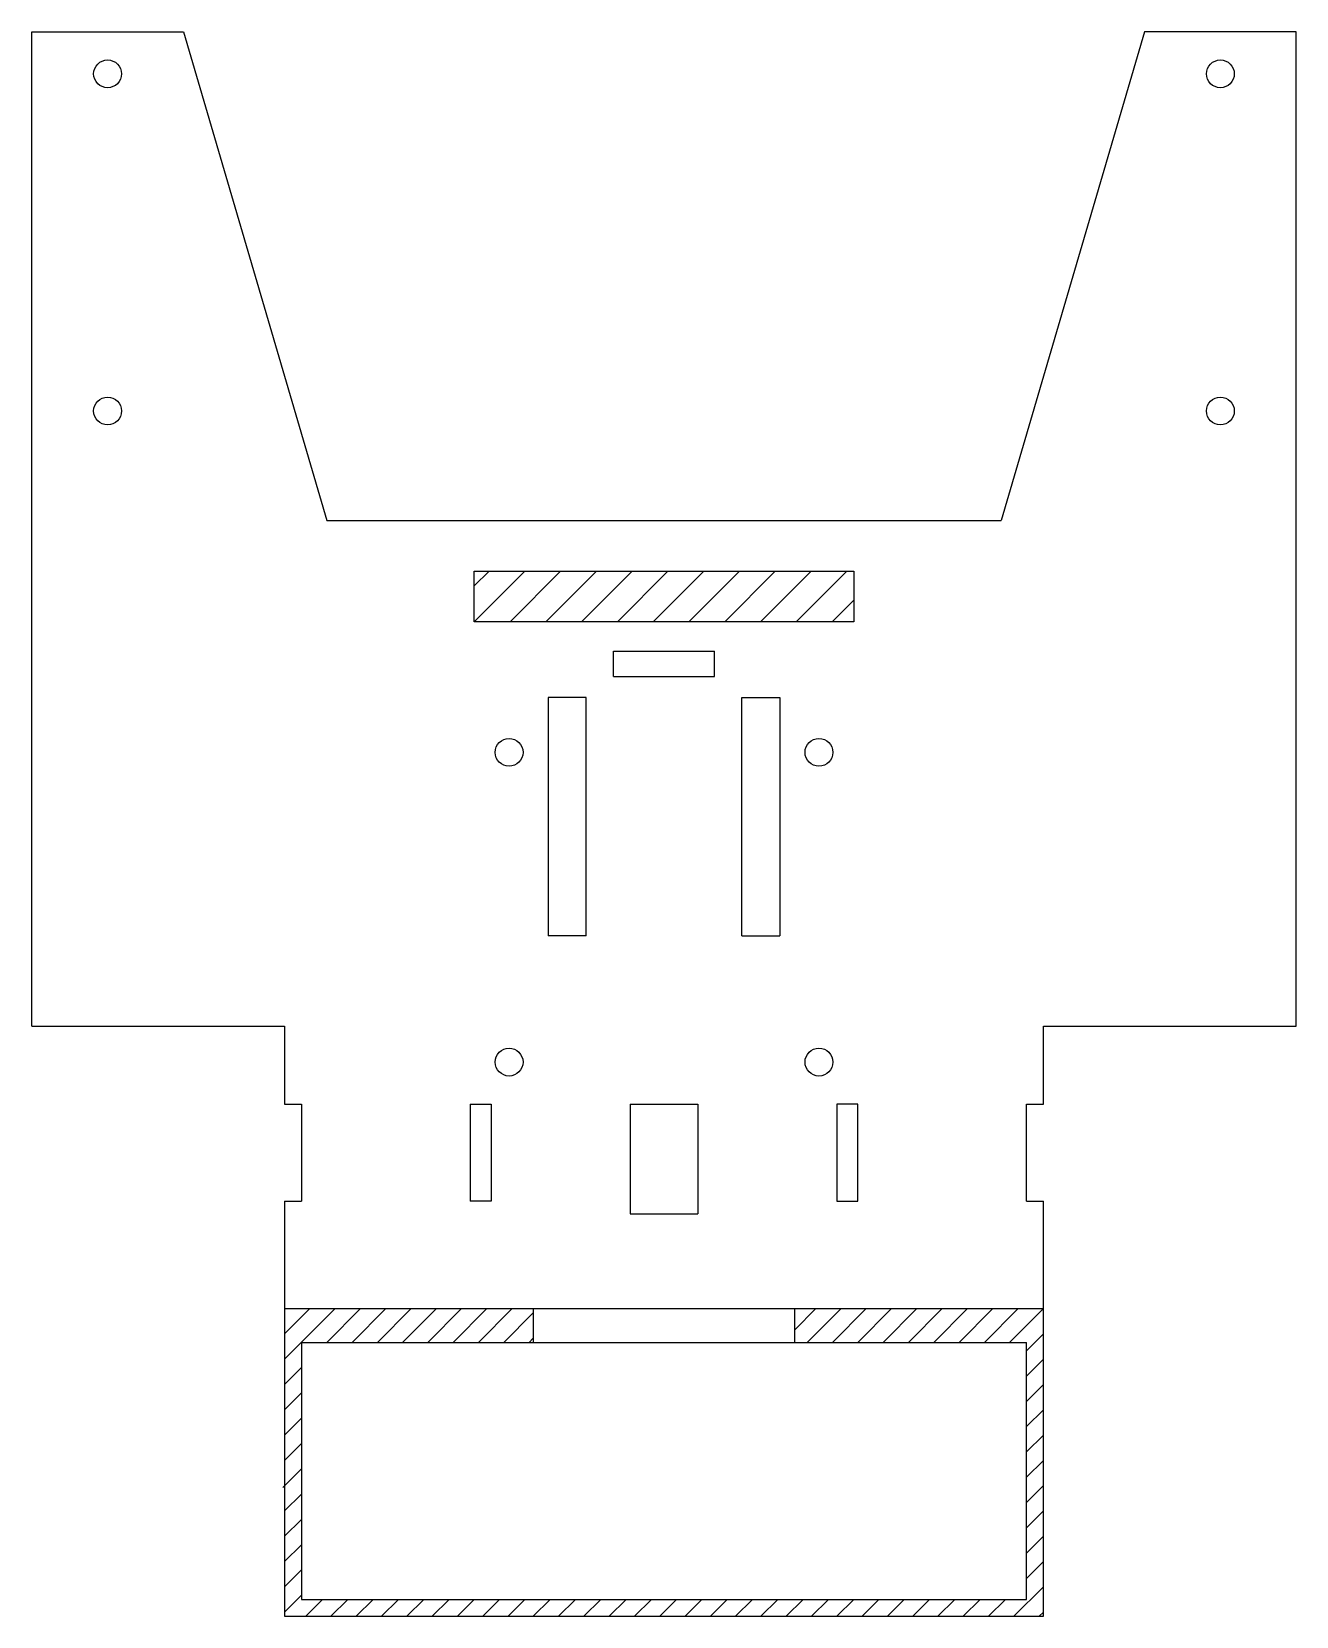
# Model space of a CAD drawing. Header units: millimetres. Extents: x 39 to 189, y 31 to 219.
import ezdxf

# ---------------------------------------------------------------- set-up
doc = ezdxf.new("R2010")
doc.units = ezdxf.units.MM
doc.header["$MEASUREMENT"] = 0

msp = doc.modelspace()

# ---------------------------------------------------------------- linework, layer by layer
for p, q in [((38.86, 101.46), (38.86, 219.46)), ((38.86, 219.46), (56.86, 219.46)), ((56.86, 219.46), (73.86, 161.46)), ((170.86, 219.46), (153.86, 161.46)), ((188.86, 219.46), (170.86, 219.46)), ((188.86, 101.46), (188.86, 219.46)), ((73.86, 161.46), (153.86, 161.46)), ((91.36, 149.46), (97.36, 155.46)), ((91.36, 153.7), (93.12, 155.46)), ((91.36, 149.46), (91.36, 155.46)), ((91.36, 155.46), (136.36, 155.46)), ((95.6, 149.46), (101.6, 155.46)), ((99.85, 149.46), (105.85, 155.46)), ((104.09, 149.46), (110.09, 155.46)), ((108.33, 149.46), (114.33, 155.46)), ((112.57, 149.46), (118.57, 155.46)), ((116.82, 149.46), (122.82, 155.46)), ((121.06, 149.46), (127.06, 155.46)), ((125.3, 149.46), (131.3, 155.46)), ((129.54, 149.46), (135.54, 155.46)), ((136.36, 155.46), (136.36, 149.46)), ((133.79, 149.46), (136.36, 152.03)), ((136.36, 149.46), (91.36, 149.46)), ((107.86, 145.96), (119.86, 145.96)), ((107.86, 142.96), (107.86, 145.96)), ((119.86, 142.96), (119.86, 145.96)), ((107.86, 142.96), (119.86, 142.96)), ((104.61, 140.46), (100.11, 140.46)), ((100.11, 140.46), (100.11, 112.21)), ((104.61, 112.21), (104.61, 140.46)), ((123.11, 112.21), (123.11, 140.46)), ((123.11, 140.46), (127.61, 140.46)), ((127.61, 140.46), (127.61, 112.21)), ((104.61, 112.21), (100.11, 112.21)), ((123.11, 112.21), (127.61, 112.21)), ((38.86, 101.46), (68.86, 101.46)), ((68.86, 101.46), (68.86, 92.21)), ((158.86, 101.46), (188.86, 101.46)), ((158.86, 92.21), (158.86, 101.46)), ((68.86, 92.21), (70.86, 92.21)), ((70.86, 92.21), (70.86, 80.71)), ((90.86, 92.21), (90.86, 80.71)), ((90.86, 92.21), (93.36, 92.21)), ((93.36, 92.21), (93.36, 80.71)), ((109.86, 92.21), (117.86, 92.21)), ((109.86, 92.21), (109.86, 79.21)), ((117.86, 92.21), (117.86, 79.21)), ((136.86, 92.21), (134.36, 92.21)), ((134.36, 92.21), (134.36, 80.71)), ((136.86, 80.71), (136.86, 92.21)), ((156.86, 80.71), (156.86, 92.21)), ((156.86, 92.21), (158.86, 92.21)), ((68.86, 80.71), (70.86, 80.71)), ((68.86, 80.71), (68.86, 31.46)), ((93.36, 80.71), (90.86, 80.71)), ((109.86, 79.21), (117.86, 79.21)), ((134.36, 80.71), (136.86, 80.71)), ((156.86, 80.71), (158.86, 80.71)), ((158.86, 31.46), (158.86, 80.71)), ((68.86, 67.96), (158.86, 67.96)), ((71.86, 67.96), (68.86, 64.96)), ((74.86, 67.96), (68.86, 61.96)), ((77.86, 67.96), (73.86, 63.96)), ((80.86, 67.96), (76.86, 63.96)), ((83.86, 67.96), (79.86, 63.96)), ((86.86, 67.96), (82.86, 63.96)), ((89.86, 67.96), (85.86, 63.96)), ((92.86, 67.96), (88.86, 63.96)), ((95.86, 67.96), (91.86, 63.96)), ((98.36, 67.96), (98.36, 63.96)), ((129.36, 63.96), (129.36, 67.96)), ((131.86, 67.96), (129.36, 65.46)), ((134.86, 67.96), (130.86, 63.96)), ((137.86, 67.96), (133.86, 63.96)), ((140.86, 67.96), (136.86, 63.96)), ((143.86, 67.96), (139.86, 63.96)), ((146.86, 67.96), (142.86, 63.96)), ((149.86, 67.96), (145.86, 63.96)), ((152.86, 67.96), (148.86, 63.96)), ((155.86, 67.96), (151.86, 63.96)), ((158.86, 67.96), (154.86, 63.96)), ((98.36, 67.46), (94.86, 63.96)), ((70.86, 63.96), (156.86, 63.96)), ((70.86, 63.96), (70.86, 33.46)), ((98.36, 64.46), (97.86, 63.96)), ((158.86, 64.96), (156.86, 62.96)), ((156.86, 33.46), (156.86, 63.96)), ((70.86, 60.96), (68.86, 58.96)), ((158.86, 61.96), (156.86, 59.96)), ((158.86, 58.96), (156.86, 56.96)), ((70.86, 57.96), (68.86, 55.96)), ((70.86, 54.96), (68.86, 52.96)), ((158.86, 55.96), (156.86, 53.96)), ((158.86, 52.96), (156.86, 50.96)), ((70.86, 51.96), (68.86, 49.96)), ((70.86, 48.96), (68.65, 46.75)), ((158.86, 49.96), (156.86, 47.96)), ((70.86, 45.96), (68.86, 43.96)), ((158.86, 46.96), (156.86, 44.96)), ((158.86, 43.96), (156.86, 41.96)), ((70.86, 42.96), (68.86, 40.96)), ((70.86, 39.96), (68.86, 37.96)), ((158.86, 40.96), (156.86, 38.96)), ((158.86, 37.96), (156.86, 35.96)), ((70.86, 36.96), (68.86, 34.96)), ((70.86, 33.96), (68.86, 31.96)), ((158.86, 34.96), (155.36, 31.46)), ((70.86, 33.46), (156.86, 33.46)), ((73.36, 33.46), (71.36, 31.46)), ((76.36, 33.46), (74.36, 31.46)), ((79.36, 33.46), (77.36, 31.46)), ((82.36, 33.46), (80.36, 31.46)), ((85.36, 33.46), (83.36, 31.46)), ((88.36, 33.46), (86.36, 31.46)), ((91.36, 33.46), (89.36, 31.46)), ((94.36, 33.46), (92.36, 31.46)), ((97.36, 33.46), (95.36, 31.46)), ((100.36, 33.46), (98.36, 31.46)), ((103.36, 33.46), (101.36, 31.46)), ((106.36, 33.46), (104.36, 31.46)), ((109.36, 33.46), (107.36, 31.46)), ((112.36, 33.46), (110.36, 31.46)), ((115.36, 33.46), (113.36, 31.46)), ((118.36, 33.46), (116.36, 31.46)), ((121.36, 33.46), (119.36, 31.46)), ((124.36, 33.46), (122.36, 31.46)), ((127.36, 33.46), (125.36, 31.46)), ((130.36, 33.46), (128.36, 31.46)), ((133.36, 33.46), (131.36, 31.46)), ((136.36, 33.46), (134.36, 31.46)), ((139.36, 33.46), (137.36, 31.46)), ((142.36, 33.46), (140.36, 31.46)), ((145.36, 33.46), (143.36, 31.46)), ((148.36, 33.46), (146.36, 31.46)), ((151.36, 33.46), (149.36, 31.46)), ((154.36, 33.46), (152.36, 31.46)), ((158.86, 31.96), (158.36, 31.46)), ((68.86, 31.46), (158.86, 31.46))]:
    msp.add_line(p, q)
for centre in [(47.86, 214.46), (179.86, 214.46), (47.86, 174.46), (179.86, 174.46), (95.49, 133.96), (132.24, 133.96), (95.49, 97.21), (132.24, 97.21)]:
    msp.add_circle(centre, 1.65)

doc.saveas('drawing.dxf')
